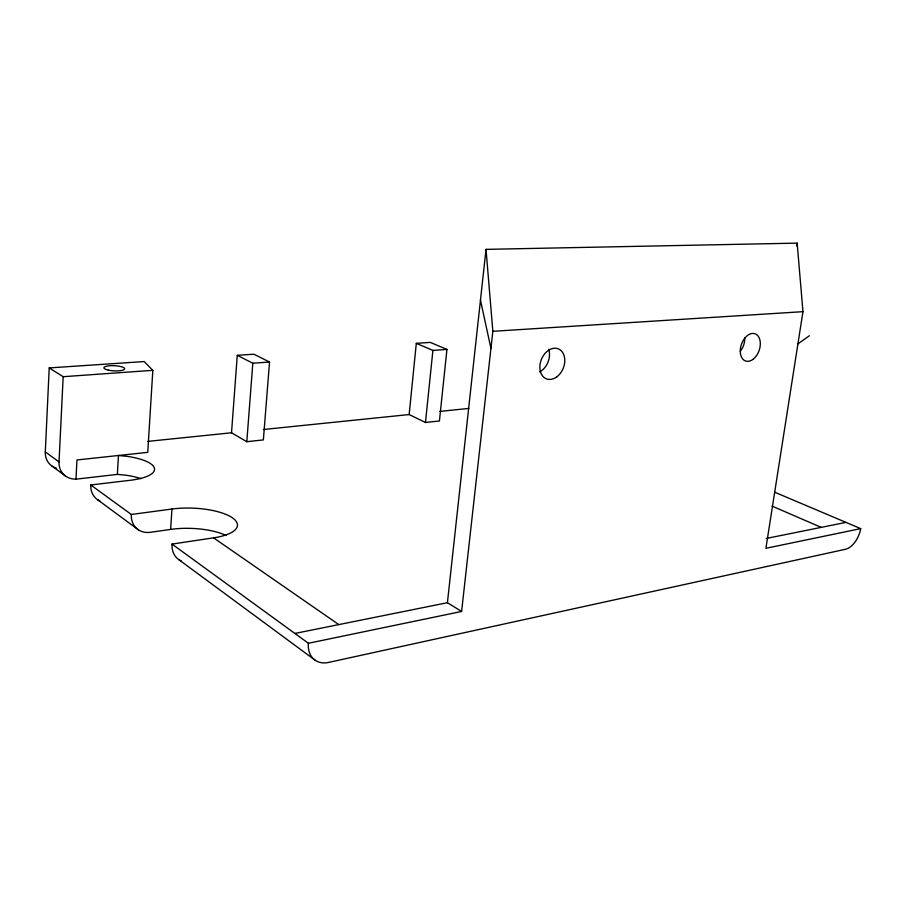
<?xml version="1.0" encoding="UTF-8"?>
<svg xmlns="http://www.w3.org/2000/svg" width="906" height="906" viewBox="0 0 906 906"><rect width="100%" height="100%" fill="white"/><g stroke="black" fill="none" stroke-linecap="round" stroke-linejoin="round"><path stroke-width="1.36" d="M45.3 451.913L49.218 367.915L144.145 361.562L152.831 370.328L147.746 452.343L76.965 459.965L75.979 479.172L75.107 479.115A20.895 17.803 -44.1 0 1 59.026 461.89L45.3 451.913A20.589 17.667 -43.2 0 0 56.478 468.221M59.026 461.89L63.171 376.703L49.218 367.915M75.979 479.172L117.361 474.382L118.448 455.503L126.817 456.318A42.469 12.956 1.7 0 1 154.496 468.629A42.469 12.956 1.7 0 1 130.453 480.259L90.781 484.982A21.597 18.12 -46.1 0 0 99.875 501.018M90.781 484.982L131.325 514.472A22.503 18.471 -48.2 0 0 150.532 532.286L170.622 529.41L171.97 509.025A45.436 15.425 2.2 0 1 232.389 517.802A45.436 15.425 2.2 0 1 213.578 537.847L172.027 544.076A23.42 18.777 -49.9 0 0 181.302 561.052M231.517 432.785L237.27 355.322L253.884 354.212L269.535 362.026L263.374 439.908L246.806 441.698L231.517 432.785L147.644 441.403M246.806 441.698L252.819 363.215L237.27 355.322M409.15 414.552L416.307 343.34L430.271 342.4L446.941 349.41L439.421 420.973L425.48 422.479L409.15 414.552L263.397 429.512M425.48 422.479L432.898 350.407L416.307 343.34M486.012 249.365L492.853 331.302L461.607 611.459L447.417 602.705L486.012 249.365L797.155 243.125L802.965 311.664L765.898 548.3L860.7 528.628A19.32 11.234 -67.5 0 1 845.366 549.296L328.516 662.433A26.523 19.502 -54 0 1 308.391 643.271L172.027 544.076M796.725 245.911L797.155 243.125M797.982 343.85L809.409 335.741M308.391 643.271L461.607 611.459M294.892 633.453L447.417 602.705M766.238 538.458L845.966 522.388M131.325 514.472L171.97 509.025M439.693 411.415L468.855 408.425M63.171 376.703L152.831 370.328M252.819 363.215L269.535 362.026M432.898 350.407L446.941 349.41M492.853 331.302L802.965 311.664M117.361 474.382L125.708 475.186A42.344 13.386 1.5 0 1 140.804 478.595M774.755 492.23L860.7 528.628M772.014 506.092L821.21 527.371M213.578 537.847L338.821 624.596M52.208 466.228L65.968 476.375M97.78 499.852L138.392 529.806M179.128 559.863L315.469 660.451M480.463 300.101L490.939 348.414M170.622 529.41A45.3 15.934 1.9 0 1 226.183 535.514M744.777 337.847A14.27 9.377 -70.9 0 1 740.293 351.313M548.685 349.274A15.968 11.767 -68.2 0 1 539.659 371.89M753.328 359.093A14.417 9.366 -70.9 0 0 757.054 334.948A14.417 9.366 -70.9 0 0 740.496 348.119A14.417 9.366 -70.9 0 0 753.328 359.093M556.771 376.873A16.138 11.778 -68.2 0 0 560.18 349.875A16.138 11.778 -68.2 0 0 539.999 364.744A16.138 11.778 -68.2 0 0 556.771 376.873M108.324 370.135A10.419 2.593 2.8 0 0 124.654 368.969A10.419 2.593 2.8 0 0 109.875 365.73A10.419 2.593 2.8 0 0 108.324 370.135"/></g></svg>
